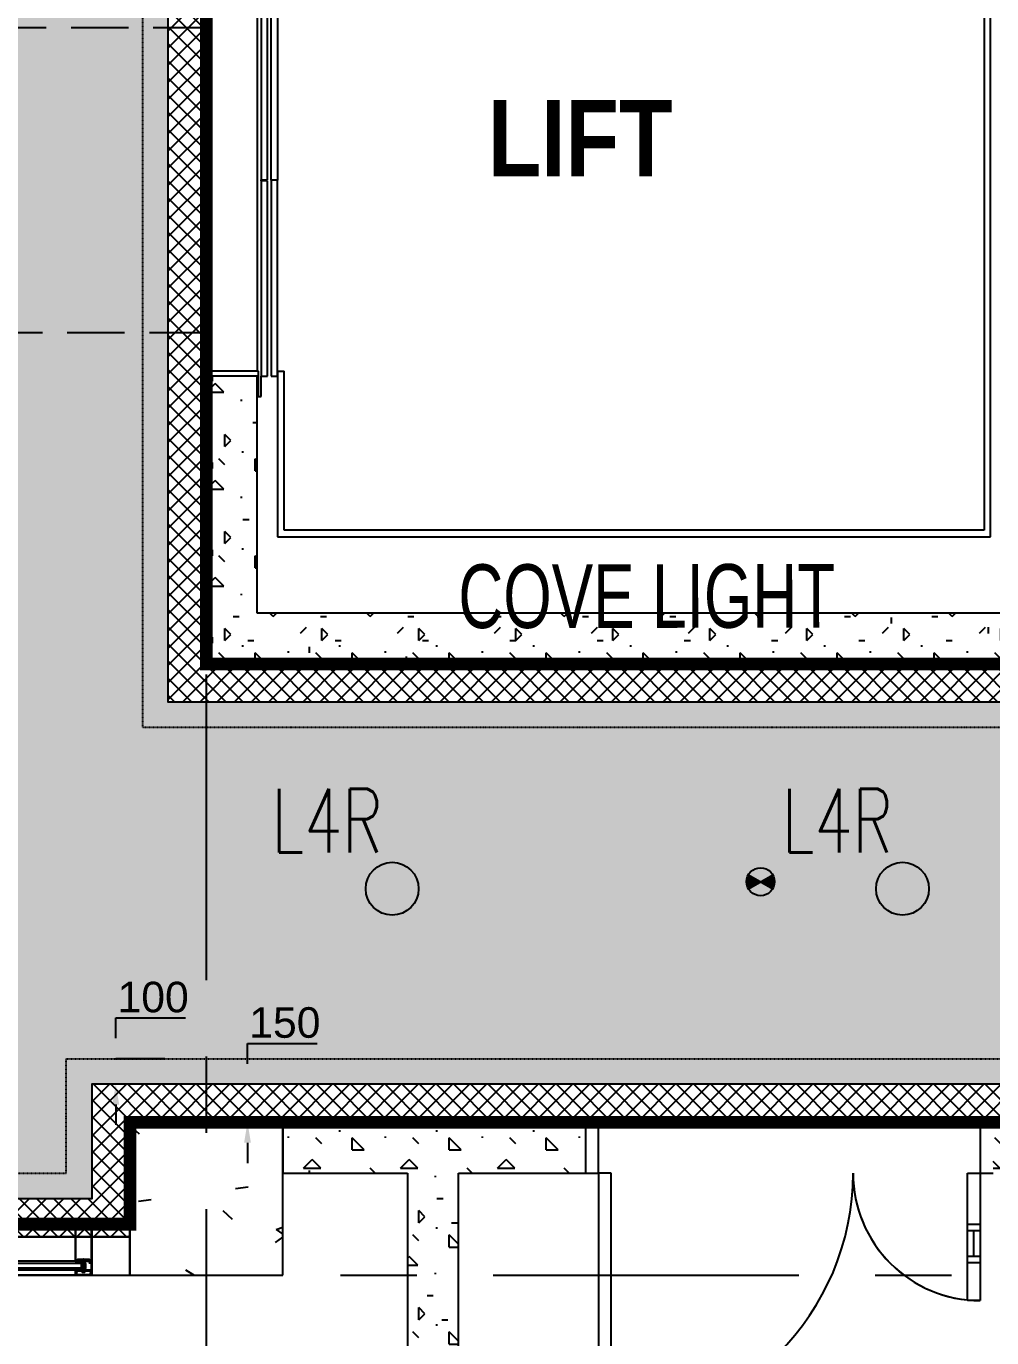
# Model space of a CAD drawing. Header units: millimetres. Extents: x -92759 to 184353, y -15225 to 86714.
# Drawn here: x -47441 to -43648, y 29895 to 35046 of the extents above; entities that cross this region are included whole.
import ezdxf

# ---------------------------------------------------------------- set-up
doc = ezdxf.new("R2010")
doc.units = ezdxf.units.MM
for name, pattern in [('Dash', [952.5, 476.25, -476.25]), ('HIDDEN', [0.375, 0.25, -0.125]), ('IDA - Grid Line', [2100, 1200, -300, 300, -300]), ('IDA - Hidden 065', [322.5, 225, -97.5])]:
    doc.linetypes.add(name, pattern=pattern)
doc.layers.get('Defpoints').update_dxf_attribs({"color": 8})
for name, color, linetype in [('0-1', 9, 'Continuous'), ('0-Motion Sensor', 1, 'Continuous'), ('A-_CLADMULN_E', 8, 'Continuous'), ('A-_CLADPANL_E', 8, 'Continuous'), ('A-_DETA----_ED', 8, 'Continuous'), ('A-_DOOR----_E', 8, 'Continuous'), ('A-_DOOR----_E-1', 8, 'Continuous'), ('A-_ROOMNAME_A', 8, 'Continuous'), ('A-_WALL----_E', 8, 'Continuous'), ('A-_WALL----_H-1', 9, 'Continuous'), ('A-_WALLPRTN_E', 8, 'Continuous'), ('A-PATT-CONC', 8, 'Continuous'), ('E-_LITG _ CKT -DB', 1, 'HIDDEN'), ('E-legend', 1, 'Continuous'), ('HF', 7, 'Continuous'), ('HFI 02', 7, 'Continuous'), ('S-_COLN----_E', 8, 'Continuous')]:
    doc.layers.add(name, color=color, linetype=linetype)
for name, color, linetype, true_color in [('A-_DETA----_E-3', 1, 'IDA - Hidden 065', 0xff0000), ('A-_DETA----_ED-1', 9, 'Continuous', 0x808080), ('S-_ANOTGRID_E-1', 9, 'IDA - Grid Line', 0x808080)]:
    doc.layers.add(name, color=color, linetype=linetype, true_color=true_color)
doc.layers.add('HFI 9MM FPB', color=94, linetype='Continuous', lineweight=5)
doc.styles.add('Arial', font='arial.ttf')
doc.styles.add('Arial Narrow_B_2', font='ARIALNB.TTF', dxfattribs={"height": 180})
doc.styles.add('Simplex', font='simplex_.ttf', dxfattribs={"width": 0.7, "height": 450})
doc.styles.get("Standard").update_dxf_attribs({"font": 'arial.ttf'})
doc.dimstyles.get("Standard").update_dxf_attribs({"dimtxt": 0.18, "dimasz": 0.18, "dimexe": 0.18, "dimexo": 0.0625, "dimgap": 0.09, "dimtad": 0, "dimtih": 1, "dimtoh": 1, "dimdec": 4, "dimzin": 0, "dimdsep": 46, "dimtxsty": 'Standard', "dimcen": 0.09, "dimadec": 0, "dimazin": 0, "dimtfac": 1, "dimtdec": 4, "dimtofl": 0, "dimtmove": 0, "dimatfit": 3, "dimfxl": 1, "dimtolj": 1, "dimtzin": 0, "dimarcsym": 0})
pattern_1 = [(0, (-11870.95, 40538.3), (381, 381), [47.625, -333.375]), (90, (-11870.95, 40538.3), (-381, 381), [47.625, -333.375]), (135, (-11823.33, 40538.3), (-381.0004, 3e-14), [67.352, -471.463]), (0, (-11823.33, 40752.6), (381, 381), [47.625, -333.375]), (45, (-11799.5, 40728.8), (0, 381.0004), [33.676, -505.139]), (135, (-11799.5, 40728.8), (-381.0004, 3e-14), [33.676, -505.139]), (0, (-11680.45, 40847.85), (381, 381), [67.352, -313.648]), (45, (-11680.45, 40847.85), (0, 381.0004), [47.625, -491.19]), (135, (-11613.1, 40847.85), (-381.0004, 3e-14), [47.625, -491.19]), (90, (-11609, 40633.54), (-381, 381), [47.625, -333.375]), (45, (-11609, 40633.54), (0, 381.0004), [33.676, -505.139]), (135, (-11585.2, 40657.35), (-381.0004, 3e-14), [33.676, -505.139]), (0, (-11823.33, 40633.54), (381, 381), [23.812, -319.087]), (0, (-11537.58, 40728.8), (381, 381), [23.812, -319.087]), (90, (-11656.64, 40776.4), (-381, 381), [23.812, -319.087]), (135, (-11609, 40562.1), (-381.0004, 3e-14), [33.676, -505.139]), (135, (-11775.7, 40824.04), (-381.0004, 3e-14), [33.676, -505.139]), (45, (-11692.36, 40663.3), (0, 381.0004), [33.676, -505.139]), (90, (-11740, 40585.9), (-381, 381), [5.953, -375.047]), (90, (-11722.12, 40746.65), (-381, 381), [5.953, -375.047]), (90, (-11543.53, 40812.13), (-381, 381), [5.953, -375.047]), (90, (-11537.58, 40609.73), (-381, 381), [5.953, -375.047])]
pattern_2 = [(45, (-200000, 500000), (-33.67596, 33.67596), []), (135, (-200000, 500000), (-33.67596, -33.67596), [])]

# ---------------------------------------------------------------- blocks, each defined once
blk = doc.blocks.new('IDA - Elevator Door - 1500L X 2100H - 2HR-7473097-BLK8_RHH_1ST STOREY PLAN')
at = {"layer": 'A-_DOOR----_E'}
for p, q in [((1400, 2980), (-1400, 2980)), ((-1400, 2980), (-1400, 180)), ((-1375, 205), (-1375, 2955)), ((-1375, 2955), (1375, 2955)), ((1375, 2955), (1375, 205)), ((1400, 180), (1400, 2980)), ((-1400, 180), (-750, 180)), ((-750, 205), (-1375, 205)), ((-770, 155), (-770, 180)), ((-770, 180), (0, 180)), ((0, 155), (-770, 155)), ((-750, 180), (-750, 205)), ((770, 180), (0, 180)), ((0, 180), (0, 155)), ((0, 155), (770, 155)), ((750, 180), (750, 205)), ((1375, 205), (750, 205)), ((750, 180), (1400, 180)), ((770, 155), (770, 180)), ((-770, 115), (-850, 115)), ((-850, 115), (-850, 105)), ((-750, 105), (-850, 105)), ((-850, 105), (-850, 100)), ((-2, 140), (-770, 140)), ((-770, 140), (-770, 115)), ((-770, 115), (-2, 115)), ((-750, -115), (-750, 105)), ((-2, 115), (-2, 140)), ((2, 115), (-2, 115)), ((770, 140), (2, 140)), ((2, 140), (2, 115)), ((2, 115), (770, 115)), ((850, 105), (750, 105)), ((750, 105), (750, -115)), ((770, 115), (770, 140)), ((850, 115), (770, 115)), ((850, 105), (850, 115)), ((850, 100), (850, 105)), ((-750, 100), (750, 100)), ((-900, -100), (-900, -115)), ((900, -115), (900, -100)), ((-895, -120), (-755, -120)), ((755, -120), (895, -120))]:
    blk.add_line(p, q, dxfattribs=at)
for centre, start, end in [((-895, -115), 180, 270), ((-755, -115), 270, 360), ((755, -115), 180, 270), ((895, -115), 270, 360)]:
    blk.add_arc(centre, 5, start, end, dxfattribs=at)
blk = doc.blocks.new('IDA - F - DoubleUnbalanced - Swing - VP - 1600L X 2200H - FTD-02-VP-10486267-BLK8_RHH_1ST STOREY PLAN')
at = {"layer": 'A-_DOOR----_E-1'}
for p, q in [((1000, 1100), (950, 1100)), ((950, 1100), (950, 100)), ((1000, 100), (1000, 1100)), ((950, 950), (1000, 950)), ((950, 925), (1000, 925)), ((975, 925), (975, 825)), ((950, 825), (1000, 825)), ((950, 800), (1000, 800)), ((-500, 600), (-450, 600)), ((-500, 100), (-500, 600)), ((-450, 600), (-450, 100)), ((-450, 450), (-500, 450)), ((-450, 425), (-500, 425)), ((-475, 425), (-475, 325)), ((-450, 325), (-500, 325)), ((-450, 300), (-500, 300)), ((-500, 100), (-550, 100)), ((-450, 100), (-500, 100)), ((-500, -100), (-500, 100)), ((950, 100), (1000, 100)), ((1050, 100), (1000, 100)), ((1000, 100), (1000, -100)), ((-550, -100), (-500, -100)), ((1000, -100), (1050, -100))]:
    blk.add_line(p, q, dxfattribs=at)
for centre, radius, start, end in [((1000, 100), 1000, 90, 180), ((1000, 100), 1000, 90, 180), ((-500, 100), 500, 360, 90), ((-500, 100), 500, 0, 90)]:
    blk.add_arc(centre, radius, start, end, dxfattribs=at)
blk = doc.blocks.new('IDA - CurtainPanel - Glazed Panel - Single - Clear-10190687-BLK8_RHH_1ST STOREY PLAN')
at = {"layer": 'A-_CLADPANL_E'}
for p, q in [((495.65625, 9), (-495.65625, 9)), ((-495.65625, 9), (-495.65625, -9)), ((495.65625, -9), (495.65625, 9)), ((-495.65625, -9), (495.65625, -9))]:
    blk.add_line(p, q, dxfattribs=at)
blk = doc.blocks.new('Rectangular Mullion - IDA - Rectangular - 200mm - Bottom - Left-10190693-BLK8_RHH_1ST STOREY PLAN')
at = {"layer": 'A-_CLADMULN_E'}
for p, q in [((7556, -42738.8), (6629.5, -42738.8)), ((6629.5, -42892.3), (6629.5, -42883.8)), ((7579.8, -42883.8), (6629.5, -42883.8)), ((6629.5, -42918.3), (6629.5, -42910.3)), ((7556, -42918.8), (6629.5, -42918.8)), ((7597, -42938.8), (6629.5, -42938.8))]:
    blk.add_line(p, q, dxfattribs=at)
blk = doc.blocks.new('Rectangular Mullion - 200L X 65D mm-7421969-BLK8_RHH_1ST STOREY PLAN')
at = {"layer": 'A-_DETA----_ED'}
for p, q in [((32.5, 163), (-32.5, 163)), ((-32.5, 163), (-32.5, 18)), ((-30, 160.5), (-25.1, 160.5)), ((-30, 20.5), (-30, 160.5)), ((-23.6, 158.9), (-23.6, 157.4)), ((-23.6, 157.4), (-17.7, 157.4)), ((-17.7, 157.4), (-17.7, 158.9)), ((-16.1, 160.5), (16.1, 160.5)), ((17.7, 158.9), (17.7, 157.4)), ((17.7, 157.4), (23.6, 157.4)), ((23.6, 157.4), (23.6, 158.9)), ((25.1, 160.5), (30, 160.5)), ((30, 160.5), (30, 20.5)), ((32.5, 18), (32.5, 163)), ((-32.5, 18), (-21, 18)), ((-24, 20.5), (-30, 20.5)), ((-24, 23.6), (-24, 20.5)), ((-4.1, 24.3), (-23.2, 24.3)), ((-20.2, 21.8), (-17.9, 21.8)), ((-17.1, 18), (-13.8, 18)), ((-13.1, 18.8), (-13.1, 21)), ((-12.3, 21.8), (-5.9, 21.8)), ((-10.5, 21.8), (-10.5, 19.9)), ((-9.7, 19.2), (-8, 19.2)), ((-8, 19.2), (-8, 2.5)), ((-8, -11.6), (-8, 0)), ((-7.7, 2.2), (-6.7, 2.2)), ((-6.7, 0.3), (-7.7, 0.3)), ((-6.4, 2), (-6.4, 0.6)), ((-5.4, 5.1), (-5.4, 20.3)), ((-3.5, 5.1), (-5.4, 5.1)), ((-5.1, 21), (-5.1, 18.8)), ((-4.3, 18), (-0.8, 18)), ((-2.6, 21.3), (-2.6, 22.8)), ((2.6, 21.3), (-2.6, 21.3)), ((-2.5, -1.3), (-1.1, 4.3)), ((-0.8, 18), (0, 18.8)), ((0, 18.8), (0.8, 18)), ((0.8, 18), (4.3, 18)), ((1.1, 4.3), (2.5, -1.3)), ((2.6, 22.8), (2.6, 21.3)), ((5.4, 5.1), (3.5, 5.1)), ((23.3, 24.3), (4.1, 24.3)), ((5.1, 18.8), (5.1, 21)), ((5.4, 20.3), (5.4, 5.1)), ((5.9, 21.8), (12.3, 21.8)), ((6.4, 0.6), (6.4, 2)), ((6.7, 2.2), (7.7, 2.2)), ((7.7, 0.3), (6.7, 0.3)), ((8, 19.2), (9.7, 19.2)), ((8, 2.5), (8, 19.2)), ((8, -11.6), (8, 0)), ((10.5, 19.9), (10.5, 21.8)), ((13.1, 21), (13.1, 18.8)), ((13.8, 18), (17.1, 18)), ((17.9, 21.9), (20.3, 21.9)), ((21.1, 18), (32.5, 18)), ((22.5, 12.4), (22.5, 11.4)), ((32.5, 13.2), (23.2, 13.2)), ((23.2, 10.7), (28.4, 10.7)), ((23.5, 18), (23.5, 13.2)), ((24.1, 20.5), (24.1, 23.6)), ((30, 20.5), (24.1, 20.5)), ((30, 9.1), (30, -15.5)), ((32.5, 13.2), (32.5, 18)), ((32.5, -22.2), (32.5, 13.2)), ((-32.5, -17.5), (-32.5, -22.2)), ((-32.5, -24.8), (-32.5, -37)), ((-32.5, -37), (32.5, -37)), ((-29.9, -17), (-32, -17)), ((-31.7, -23), (-30.7, -23)), ((-31.2, -25.3), (-30.5, -25.3)), ((-31.2, -35.7), (-31.2, -25.3)), ((-15.9, -35.7), (-31.2, -35.7)), ((-30.5, -23.2), (-31, -23.2)), ((-30.3, -25.5), (-27.6, -30.1)), ((-26.8, -20.8), (-29, -20.8)), ((-27.4, -23), (-24.5, -23)), ((-27.4, -26.4), (-27.4, -23)), ((-25.9, -29.1), (-27.4, -26.4)), ((-5.7, -17), (-25.9, -17)), ((-23, -19.5), (-8.3, -19.5)), ((-23, -21.5), (-23, -19.5)), ((0, -35.5), (-15.9, -35.7)), ((-8.3, -19.5), (-7.6, -20.2)), ((-6.9, -11.6), (-8, -11.6)), ((-0.4, -20.2), (-7.6, -20.2)), ((-6.9, -11.6), (-6.6, -12)), ((-6.6, -12), (-6.2, -11.6)), ((-6.2, -11.6), (-4.3, -11.6)), ((-5.3, -16.6), (-5.7, -17)), ((-5, -17), (-5.3, -16.6)), ((5, -17), (-5, -17)), ((-2.4, -0.9), (-4.9, -3.8)), ((-4.9, -3.8), (4.9, -3.8)), ((-4.9, -3.8), (-4.9, -11.6)), ((-4.3, -11.6), (-3.9, -12)), ((-3.9, -12), (-3.6, -11.6)), ((-3.6, -11.6), (-2.5, -11.6)), ((-2.5, -11.6), (-2.5, -1.1)), ((2.4, -0.9), (-2.4, -0.9)), ((-0.4, -20.2), (0, -19.8)), ((0, -19.8), (0.4, -20.2)), ((15.9, -35.7), (0, -35.5)), ((7.6, -20.2), (0.4, -20.2)), ((4.9, -3.8), (2.4, -0.9)), ((2.5, -1.3), (2.5, -11.6)), ((2.5, -11.6), (3.6, -11.6)), ((3.6, -11.6), (3.9, -12)), ((3.9, -12), (4.3, -11.6)), ((4.3, -11.6), (6.2, -11.6)), ((4.9, -3.8), (4.9, -11.6)), ((5.3, -16.6), (5, -17)), ((5.7, -17), (5.3, -16.6)), ((28.4, -17), (5.7, -17)), ((6.2, -11.6), (6.6, -12)), ((6.6, -12), (6.9, -11.6)), ((8, -11.6), (6.9, -11.6)), ((7.6, -20.2), (8.3, -19.5)), ((8.3, -19.5), (27.4, -19.5)), ((31.2, -35.7), (15.9, -35.7)), ((27.4, -26.4), (25.9, -29.1)), ((27.4, -19.5), (27.4, -26.4)), ((27.6, -30.1), (30.3, -25.5)), ((31, -23.2), (30.5, -23.2)), ((30.5, -25.3), (31.2, -25.3)), ((30.7, -23), (31.7, -23)), ((31.2, -25.3), (31.2, -35.7)), ((32.5, -37), (32.5, -24.8))]:
    blk.add_line(p, q, dxfattribs=at)
for centre, radius, start, end in [((-25.1, 158.9), 1.52, 0, 90), ((-16.1, 158.9), 1.52, 90, 180), ((16.1, 158.9), 1.52, 0, 90), ((25.1, 158.9), 1.52, 90, 180), ((-23.2, 23.6), 0.762, 90, 180), ((-20.2, 20.5), 1.27, 90, 180), ((-19.2, 20.3), 2.29, 180, 225.1897), ((-21, 18.4), 0.381, 270, 45.1897), ((-17.9, 20.5), 1.27, 0, 90), ((-17.1, 18.4), 0.381, 134.8103, 270), ((-18.9, 20.3), 2.29, 314.8103, 0), ((-13.8, 18.8), 0.762, 270, 0), ((-12.3, 21), 0.762, 90, 180), ((-9.7, 19.9), 0.762, 180, 270), ((-7.7, 2.5), 0.254, 180, 270), ((-7.7, 0), 0.254, 90, 180), ((-6.9, 20.3), 1.52, 360, 90), ((-6.7, 2), 0.254, 360, 90), ((-6.7, 0.6), 0.254, 270, 360), ((-5.9, 21), 0.762, 0, 90), ((-4.3, 18.8), 0.762, 180, 270), ((-4.1, 22.8), 1.52, 360, 90), ((0, 4), 3.63, 17.5064, 162.4936), ((0, 4), 1.09, 15, 165), ((4.1, 22.8), 1.52, 90, 180), ((4.3, 18.8), 0.762, 270, 0), ((5.9, 21), 0.762, 90, 180), ((6.9, 20.3), 1.52, 90, 180), ((6.7, 2), 0.254, 90, 180), ((6.7, 0.6), 0.254, 180, 270), ((7.7, 2.5), 0.254, 270, 0), ((7.7, 0), 0.254, 0, 90), ((9.7, 19.9), 0.762, 270, 0), ((12.3, 21), 0.762, 0, 90), ((13.8, 18.8), 0.762, 180, 270), ((17.9, 20.6), 1.27, 90, 180), ((19.1, 20.3), 2.39, 180, 224.1177), ((17.1, 18.4), 0.381, 270, 45.1897), ((20.3, 20.6), 1.27, 0, 90), ((21.1, 18.4), 0.381, 134.8103, 270), ((19.3, 20.3), 2.29, 314.7941, 0), ((23.2, 12.4), 0.762, 90, 180), ((23.2, 11.4), 0.762, 180, 270), ((23.3, 23.6), 0.762, 0, 90), ((28.4, 9.1), 1.52, 360, 90), ((-32, -17.5), 0.508, 90, 180), ((-31.7, -22.2), 0.762, 180, 270), ((-31, -24.8), 1.52, 90, 180), ((-30.7, -24.3), 1.27, 288.6629, 90), ((-30.5, -24.3), 1.02, 270, 90), ((-28, -19.3), 2.29, 134.8103, 180), ((-29, -19.5), 1.27, 180, 270), ((-29.9, -17.4), 0.381, 314.8103, 90), ((-26.8, -29.6), 1.02, 210, 30), ((-26.8, -19.5), 1.27, 270, 0), ((-25.9, -17.4), 0.381, 90, 225.1897), ((-27.8, -19.3), 2.29, 0, 45.1897), ((-24.5, -21.5), 1.52, 270, 0), ((26.8, -29.6), 1.02, 150, 330), ((28.4, -15.5), 1.52, 270, 0), ((30.7, -24.3), 1.27, 90, 251.3371), ((30.5, -24.3), 1.02, 90, 270), ((31, -24.8), 1.52, 360, 90), ((31.7, -22.2), 0.762, 270, 0)]:
    blk.add_arc(centre, radius, start, end, dxfattribs=at)
at = {"layer": 'A-_DETA----_ED-1'}
for p, q in [((0, 26.4), (-2.4, 24)), ((-2.4, 24), (-2.4, -0.9)), ((2.4, 24), (0, 26.4)), ((2.4, -0.9), (2.4, 24)), ((-8, -17), (-8, -11.6)), ((-6.3, -21.2), (-6.3, -20.2)), ((6.4, -21.2), (-6.3, -21.2)), ((-5.2, -24.7), (-5.2, -21.2)), ((-5.1, -24.8), (5.1, -24.8)), ((3.9, -25.6), (-3.9, -25.6)), ((-2.6, -24.7), (-2.6, -21.2)), ((-2.5, -11.6), (-2.5, -17)), ((2.5, -11.6), (2.5, -17)), ((2.6, -24.7), (2.6, -21.2)), ((5.2, -24.7), (5.2, -21.2)), ((6.4, -20.2), (6.4, -21.2)), ((8, -11.6), (8, -17))]:
    blk.add_line(p, q, dxfattribs=at)
for centre, radius, start, end in [((-3.9, -24.2), 1.38, 200.9416, 339.0732), ((0, -21.4), 4.19, 234.2873, 305.7127), ((3.9, -24.2), 1.38, 200.9416, 339.0732)]:
    blk.add_arc(centre, radius, start, end, dxfattribs=at)
blk = doc.blocks.new('Rectangular Mullion - IDA - Rectangular - 200mm - Top - Right-10190695-BLK8_RHH_1ST STOREY PLAN')
at = {"layer": 'A-_CLADMULN_E'}
for p, q in [((-65, 17), (-65, 37)), ((-65, 37), (0, 37)), ((-41.1875, 17), (-65, 17)), ((-41.1875, -18), (-41.1875, 17)), ((0, 37), (0, -163)), ((-65, -163), (-65, -18)), ((-65, -18), (-41.1875, -18)), ((0, -163), (-65, -163))]:
    blk.add_line(p, q, dxfattribs=at)
blk = doc.blocks.new('A$Cb2bf8f38')
at = {"layer": 'A-_WALL----_H-1'}
h = blk.add_hatch(dxfattribs=at)
h.set_pattern_fill('FP_2', color=256, style=0, pattern_type=2)
h.set_pattern_definition(pattern_1)
h.paths.add_polyline_path([(-3700, 200), (-3600, 200), (-3600, 1130), (-3800, 1130), (-3800, 200)])
h.paths.add_polyline_path([(-3600, 2670), (-3600, 3600), (-3800, 3600), (-3800, 2670), (-3700, 2670)])
h = blk.add_hatch(dxfattribs=at)
h.set_pattern_fill('FP_2', color=256, style=0, pattern_type=2)
h.set_pattern_definition(pattern_1)
h.paths.add_polyline_path([(-1889.6, 0), (-200, 0), (-200, 200), (-3800, 200), (-3800, 0)])
h = blk.add_hatch(dxfattribs=at)
h.set_pattern_fill('FP_2', color=256, style=0, pattern_type=2)
h.set_pattern_definition(pattern_1)
h.paths.add_polyline_path([(-3500, -2000), (-3010, -2000), (-3010, -1800), (-3500, -1800)])
h = blk.add_hatch(dxfattribs=at)
h.set_pattern_fill('FP_2', color=256, style=0, pattern_type=2)
h.set_pattern_definition(pattern_1)
h.paths.add_polyline_path([(-2810, -4900), (-2810, -1800), (-3010, -1800), (-3010, -4900)])
h = blk.add_hatch(dxfattribs=at)
h.set_pattern_fill('FP_2', color=256, style=0, pattern_type=2)
h.set_pattern_definition(pattern_1)
h.paths.add_polyline_path([(-710, -2000), (-410, -2000), (-410, -1800), (-710, -1800), (-710, -1900)])
h.paths.add_polyline_path([(-2810, -2000), (-2310, -2000), (-2310, -1800), (-2810, -1800), (-2810, -1900)])
at = {"layer": 'S-_COLN----_E'}
h = blk.add_hatch(dxfattribs=at)
h.set_pattern_fill('FP_4', color=256, style=0, pattern_type=2)
h.set_pattern_definition([(50, (-11870.95, 40538.3), (1093.104, -95.634), [114.3, -1257.3]), (355, (-11871, 40538.3), (-211.457, 1146.34), [91.44, -1005.84]), (100.451, (-11779.9, 40530.3), (881.656, 1050.7), [97.14, -1068.54]), (46.184, (-11871, 40843.1), (1626.475, -252.257), [171.45, -1885.95]), (96.636, (-11735.4, 40822), (1424.416, 1484.565), [145.71, -1602.81]), (351.184, (-11871, 40843.1), (1424.43, 1484.55), [137.16, -1508.76]), (21, (-11718.55, 40766.9), (909.686, -613.591), [114.3, -1257.3]), (326, (-11718.6, 40766.9), (370.812, 1105.13), [91.44, -1005.84]), (71.451, (-11642.7, 40715.8), (1280.503, 491.528), [97.14, -1068.54]), (37.5, (-11870.95, 40538.3), (18.5313, 507.3303), [50.292, -943.356, 50.292, -970.788, -1009.65]), (37.5, (-11870.95, 40538.3), (18.5313, 507.3303), [-2014.728, 50.292, -959.358]), (7.5, (-11870.95, 40538.3), (400.918, 601.0836), [50.292, -531.876, 50.292, -920.496, -384.81]), (7.5, (-11870.95, 40538.3), (400.918, 601.0836), [-1552.956, 50.292, -334.518]), (327.5, (-12210.8, 40538.3), (813.545, -34.3737), [50.292, -330.708, 50.292, -1138.428, -1577.34]), (327.5, (-12210.8, 40538.3), (813.545, -34.3737), [-1569.72, 50.292, -1527.048]), (317.5, (-12363.2, 40538.3), (888.775, 152.56), [50.292, -445.008, 50.292, -739.14, -1120.14]), (317.5, (-12363.2, 40538.3), (888.775, 152.56), [-1284.732, 50.292, -1069.848])])
h.paths.add_polyline_path([(-4100, -2400), (-3500, -2400), (-3500, -1800), (-4100, -1800), (-4100, -2200)])
at = {"layer": 'A-_DETA----_E-3'}
for p, q in [((-5298.8, 2500), (-3798.8, 2500)), ((-3798.8, 2500), (-3798.8, 1300)), ((-3798.8, 1300), (-5298.8, 1300))]:
    blk.add_line(p, q, dxfattribs=at)
at = {"layer": 'A-_WALL----_E'}
for p, q in [((-3600, 1130), (-3800, 1130)), ((-3800, 1130), (-3800, 0)), ((-3600, 200), (-3600, 1130)), ((-200, 200), (-3600, 200)), ((-3800, 0), (0, 0)), ((-2310, -1800), (-3500, -1800)), ((-3500, -1800), (-3500, -2000)), ((-2310, -2000), (-2310, -1800)), ((-3500, -2000), (-3010, -2000)), ((-3010, -2000), (-3010, -5100)), ((-2810, -4900), (-2810, -2000)), ((-2810, -2000), (-2310, -2000))]:
    blk.add_line(p, q, dxfattribs=at)
at = {"layer": 'A-_WALLPRTN_E'}
for p, q in [((-4100, -2200), (-4250, -2200)), ((-4250, -2200), (-4250, -2400)), ((-4100, -2400), (-4100, -2200)), ((-4250, -2400), (-4100, -2400))]:
    blk.add_line(p, q, dxfattribs=at)
at = {"layer": 'S-_ANOTGRID_E-1'}
for p, q in [((-3800, -20141.4), (-3800, 53272.8)), ((-38373.1, -2400), (13584.7, -2400))]:
    blk.add_line(p, q, dxfattribs=at)
at = {"layer": 'S-_COLN----_E'}
for p, q in [((-3500, -1800), (-4100, -1800)), ((-4100, -1800), (-4100, -2200)), ((-3500, -2000), (-3500, -1800)), ((-3500, -2400), (-3500, -2000)), ((-4100, -2200), (-4100, -2400)), ((-4100, -2400), (-3500, -2400))]:
    blk.add_line(p, q, dxfattribs=at)
at = {"layer": 'A-_CLADMULN_E'}
for name, p in [('Rectangular Mullion - IDA - Rectangular - 200mm - Bottom - Left-10190693-BLK8_RHH_1ST STOREY PLAN', (-11871, 40538.3)), ('Rectangular Mullion - 200L X 65D mm-7421969-BLK8_RHH_1ST STOREY PLAN', (-4282.5, -2363))]:
    blk.add_blockref(name, p, dxfattribs=at)
at = {"layer": 'A-_CLADMULN_E', "extrusion": (0, 0, -1), "rotation": 180}
blk.add_blockref('Rectangular Mullion - IDA - Rectangular - 200mm - Top - Right-10190695-BLK8_RHH_1ST STOREY PLAN', (4250, -2363), dxfattribs=at)
at = {"layer": 'A-_CLADPANL_E'}
blk.add_blockref('IDA - CurtainPanel - Glazed Panel - Single - Clear-10190687-BLK8_RHH_1ST STOREY PLAN', (-4769.7, -2363), dxfattribs=at)
at = {"layer": 'A-_DOOR----_E', "rotation": 270.0000000000006}
blk.add_blockref('IDA - Elevator Door - 1500L X 2100H - 2HR-7473097-BLK8_RHH_1ST STOREY PLAN', (-3700, 1900), dxfattribs=at)
at = {"layer": 'A-_DOOR----_E-1', "rotation": 180}
blk.add_blockref('IDA - F - DoubleUnbalanced - Swing - VP - 1600L X 2200H - FTD-02-VP-10486267-BLK8_RHH_1ST STOREY PLAN', (-1260, -1900), dxfattribs=at)
at = {"layer": 'A-_ROOMNAME_A', "insert": (-2694.5, 2215.3), "char_height": 300, "width": 913.924, "attachment_point": 1, "style": 'Arial Narrow_B_2'}
blk.add_mtext('LIFT', dxfattribs=at)
blk = doc.blocks.new('*D507')
at = {"layer": 'Defpoints', "color": 0, "transparency": 16777216}
for p in [(8232.5, 457811.7), (8241.4, 457811.7), (8241.4, 457661.7)]:
    blk.add_point(p, dxfattribs=at)
at = {"layer": 'HFI 02', "color": 0, "lineweight": -2, "transparency": 16777216}
for p, q in [((8232.5, 457891.7), (8232.5, 457971.7)), ((8232.5, 457971.7), (8506, 457971.7)), ((8241.4, 457811.7), (8232.4, 457811.7)), ((8241.4, 457661.7), (8232.4, 457661.7)), ((8232.5, 457581.7), (8232.5, 457501.7))]:
    blk.add_line(p, q, dxfattribs=at)
at = {"layer": 'HFI 02', "color": 0, "transparency": 16777216}
for points in [[(8219.2, 457891.7), (8245.9, 457891.7), (8232.5, 457811.7)], [(8219.2, 457581.7), (8245.9, 457581.7), (8232.5, 457661.7)]]:
    blk.add_solid(points, dxfattribs=at)
at = {"layer": 'HFI 02', "color": 152, "true_color": 0x2776bb, "transparency": 16777216, "insert": (8379.3, 458053), "char_height": 120, "attachment_point": 5, "style": 'Arial'}
blk.add_mtext('\\A1;150', dxfattribs=at)
blk = doc.blocks.new('*D508')
at = {"layer": 'Defpoints', "color": 0, "transparency": 16777216}
for p in [(7715.3, 457911.7), (7908.4, 457911.7), (7908.4, 457811.7)]:
    blk.add_point(p, dxfattribs=at)
at = {"layer": 'HFI 02', "color": 0, "lineweight": -2, "transparency": 16777216}
for p, q in [((7715.3, 457991.7), (7715.3, 458071.7)), ((7715.3, 458071.7), (7988.7, 458071.7)), ((7908.4, 457911.7), (7715.1, 457911.7)), ((7908.4, 457811.7), (7715.1, 457811.7)), ((7715.3, 457731.7), (7715.3, 457651.7))]:
    blk.add_line(p, q, dxfattribs=at)
at = {"layer": 'HFI 02', "color": 0, "transparency": 16777216}
for points in [[(7701.9, 457991.7), (7728.6, 457991.7), (7715.3, 457911.7)], [(7701.9, 457731.7), (7728.6, 457731.7), (7715.3, 457811.7)]]:
    blk.add_solid(points, dxfattribs=at)
at = {"layer": 'HFI 02', "color": 152, "true_color": 0x2776bb, "transparency": 16777216, "insert": (7862, 458153), "char_height": 120, "attachment_point": 5, "style": 'Arial'}
blk.add_mtext('\\A1;100', dxfattribs=at)
blk = doc.blocks.new('Motion Sensor')
at = {"layer": 'E-legend', "lineweight": 25}
h = blk.add_hatch(color=256, dxfattribs=at)
h.dxf.hatch_style = 1
h.paths.add_polyline_path([(10021, -17121.6), (9973.3, -17094.1, 0.131652), (9965.9, -17121.6, 0.131652), (9973.3, -17149.1)])
h = blk.add_hatch(color=256, dxfattribs=at)
h.dxf.hatch_style = 1
h.paths.add_polyline_path([(10068.6, -17094.1), (10021, -17121.6), (10068.6, -17149.1, 0.131652), (10076, -17121.6, 0.131652)])
for p, q in [((9973.3, -17094.1), (10068.6, -17149.1)), ((9973.3, -17149.1), (10068.6, -17094.1))]:
    blk.add_line(p, q, dxfattribs=at)
blk.add_circle((10021, -17121.6), 55, dxfattribs=at)
blk = doc.blocks.new('A$C020d881d')
at = {"layer": 'E-legend', "lineweight": 25}
blk.add_circle((818.7, 172), 103.8, dxfattribs=at)
at = {"layer": 'E-legend', "lineweight": 25, "style": 'Simplex', "width": 0.7}
blk.add_text('L4R', height=250, dxfattribs=at).set_placement((345.2, 314.3))
blk = doc.blocks.new('EL_B8_L1_R4')
at = {"color": 6, "linetype": 'HIDDEN', "ltscale": 40, "const_width": 50}
for points in [[(13092.9, -27358.3), (13092.9, -43108.3), (10382.9, -43108.3), (10382.9, -42358.3), (6692.9, -42358.3), (6692.9, -42758.3), (2092.9, -42758.3), (2092.9, -35258.3), (-3607.1, -35258.3), (-3607.1, -24683.3), (4692.9, -24683.3), (4692.9, -34658.3), (10992.9, -34658.3), (10992.9, -14008.3), (2242.9, -14008.3), (2242.9, -2458.3), (-3957.1, -2458.3), (-3957.1, -58.3), (842.9, -58.3), (842.9, 3691.7), (2342.9, 3691.7), (2342.9, -58.3), (13092.9, -58.3), (13092.9, -12058.3)], [(10792.9, -40558.3), (6992.9, -40558.3), (6992.9, -36758.3), (10792.9, -36758.3)]]:
    blk.add_lwpolyline(points, dxfattribs=at)
at = {"layer": '0-Motion Sensor'}
blk.add_blockref('Motion Sensor', (-851.3, -24291.9), dxfattribs=at)
at = {"layer": 'E-_LITG _ CKT -DB', "ltscale": 0.5}
for p in [(6904.2, -41612.9), (8908.5, -41612.9)]:
    blk.add_blockref('A$C020d881d', p, dxfattribs=at)
at = {"color": 6, "linetype": 'HIDDEN', "ltscale": 40, "style": 'Arial', "width": 0.7}
blk.add_text('COVE LIGHT', height=250, rotation=0.0627, dxfattribs=at).set_placement((7982.8, -40417.3))
blk = doc.blocks.new('RCP_B8L1')
at = {"layer": 'A-PATT-CONC'}
h = blk.add_hatch(dxfattribs=at)
h.set_pattern_fill('ANSI37', color=256, scale=15)
h.set_pattern_definition(pattern_2)
h.paths.add_polyline_path([(-2529.04966, 467793.20229), (-2529.04966, 464761.70958), (3170.94439, 464761.70958), (3170.94439, 457211.70958), (7770.95034, 457211.70958), (7770.95034, 457661.70958), (11460.95032, 457661.70958), (11460.95032, 456911.7134), (14170.95033, 456911.7134), (14170.95033, 472661.70958), (14020.95033, 472661.70958), (14020.95033, 457061.70958), (11610.95032, 457061.70958), (11610.95032, 457811.70958), (7620.95034, 457811.70958), (7620.95034, 457361.70958), (3320.94439, 457361.70958), (3320.94439, 464911.70958), (-2379.04966, 464911.70958), (-2379.04966, 467793.20229)])
h = blk.add_hatch(dxfattribs=at)
h.set_pattern_fill('ANSI37', color=256, scale=15)
h.set_pattern_definition(pattern_2)
h.paths.add_polyline_path([(8070.95034, 463261.70958), (11870.95034, 463261.70958), (11870.95034, 459461.70958), (8070.95034, 459461.70958)], flags=16)
h.paths.add_polyline_path([(7920.95034, 463411.70958), (12020.95034, 463411.70958), (12020.95034, 459311.70958), (7920.95034, 459311.70958)])
at = {"layer": 'HFI 9MM FPB'}
h = blk.add_hatch(dxfattribs=at)
h.set_pattern_fill('ANSI33', color=256, scale=50)
h.paths.add_polyline_path([(3420.95034, 503711.71507), (3420.95034, 499961.70958), (14170.95033, 499961.70958), (14170.95033, 498786.70958), (14170.95033, 496961.70958), (14620.95033, 496961.70958), (14620.95033, 495861.70958), (14170.95033, 495861.70958), (14170.95033, 487961.70958), (14770.95033, 487961.70958), (14770.95033, 488411.70958), (17420.95033, 488411.70958), (17420.95033, 489484.4), (17420.95033, 489561.70958), (19070.95033, 489561.70958), (19070.95033, 488561.70958), (18870.95033, 488561.70958), (18870.95033, 487961.70958), (19070.95033, 487961.70958), (19070.95033, 485386.70958), (15770.95033, 485386.70958), (15770.95033, 486036.70958), (14170.95033, 486036.70958), (14170.95033, 474361.70958), (16695.95033, 474361.70958), (16695.95033, 472561.70958), (14827.95033, 472561.70958), (14827.95033, 472661.70958), (14170.95033, 472661.70958), (14170.95033, 456911.7134), (11460.95032, 456911.7134), (11460.95032, 457661.70958), (7770.95034, 457661.70958), (7770.95034, 457211.70958), (3170.94439, 457211.70958), (3170.94439, 464761.70958), (-2529.04966, 464761.70958), (-2529.04966, 475336.70958), (5770.95034, 475336.70958), (5770.95034, 465361.70958), (12071.95033, 465361.70958), (12071.95033, 486011.70958), (3321.95033, 486011.70958), (3321.95033, 497561.70958), (-2879.04966, 497561.70958), (-2879.04966, 499961.70958), (1920.95034, 499961.70958), (1920.95034, 503711.71507), (2120.95034, 503711.71507)])
h.paths.add_polyline_path([(13420.95033, 497861.70958), (13420.95033, 457661.70958), (12820.95033, 457661.70958), (12820.95033, 497861.70958), (-2178.96619, 497861.70958), (-2178.96619, 499661.70958), (13420.95033, 499661.70958)], flags=16)
h.paths.add_polyline_path([(12070.95033, 496961.70958), (3671.95033, 496961.70959), (3671.95033, 486161.70959), (12070.95033, 486161.70958)], flags=16)
h.paths.add_polyline_path([(15120.95033, 488099.20958), (15120.95033, 486299.20958), (16320.95033, 486299.20958), (16320.95033, 485699.20958), (18720.95033, 485699.20958), (18720.95033, 488099.20958)], flags=16)
h.paths.add_polyline_path([(8070.95034, 463261.70958), (11870.95034, 463261.70958), (11870.95034, 459461.70958), (8070.95034, 459461.70958)], flags=0)
h.paths.add_polyline_path([(7920.95034, 463411.70958), (12020.95034, 463411.70958), (12020.95034, 459311.70958), (7920.95034, 459311.70958)], flags=16)
h.paths.add_polyline_path([(-1979.04966, 474849.20967), (5220.95034, 474849.20967), (5220.95034, 465249.22398), (-1979.04966, 465249.22398)], flags=16)
h.paths.add_polyline_path([(-2529.04966, 467793.20229), (-2529.04966, 464761.70958), (3170.94439, 464761.70958), (3170.94439, 457211.70958), (7770.95034, 457211.70958), (7770.95034, 457661.70958), (11460.95032, 457661.70958), (11460.95032, 456911.7134), (14170.95033, 456911.7134), (14170.95033, 472661.70958), (14020.95033, 472661.70958), (14020.95033, 457061.70958), (11610.95032, 457061.70958), (11610.95032, 457811.70958), (7620.95034, 457811.70958), (7620.95034, 457361.70958), (3320.94439, 457361.70958), (3320.94439, 464911.70958), (-2379.04966, 464911.70958), (-2379.04966, 467793.20229), (-2379.04966, 475186.70967), (5620.95034, 475186.70967), (5620.95034, 465211.72398), (12220.95033, 465211.72398), (12220.95033, 486011.70958), (12070.95033, 486011.70958), (12070.95033, 465361.72398), (5770.95034, 465361.72398), (5770.95034, 475336.70967), (-2529.04966, 475336.70967)], flags=16)
at = {"layer": 'HF'}
for points in [[(14170.95033, 472661.70958), (14170.95033, 456911.7134), (11460.95032, 456911.7134), (11460.95032, 457661.70958), (7770.95034, 457661.70958), (7770.95034, 457211.70958), (3170.94439, 457211.70958), (3170.94439, 464761.70958), (-2529.04966, 464761.70958), (-2529.04966, 475336.70958)], [(-2529.04966, 467793.20229), (-2529.04966, 464761.70958), (3170.94439, 464761.70958), (3170.94439, 457211.70958), (7770.95034, 457211.70958), (7770.95034, 457661.70958), (11460.95032, 457661.70958), (11460.95032, 456911.7134), (14170.95033, 456911.7134), (14170.95033, 472661.70958), (14020.95033, 472661.70958), (14020.95033, 457061.70958), (11610.95032, 457061.70958), (11610.95032, 457811.70958), (7620.95034, 457811.70958), (7620.95034, 457361.70958), (3320.94439, 457361.70958), (3320.94439, 464911.70958), (-2379.04966, 464911.70958), (-2379.04966, 467793.20229)]]:
    blk.add_lwpolyline(points, dxfattribs=at)
at = {"layer": 'HF', "linetype": 'Dash', "ltscale": 0.0005}
blk.add_lwpolyline([(12220.95033, 486011.70958), (12320.95033, 486011.70958), (12320.95033, 465111.72398), (5520.95034, 465111.72398), (5520.95034, 475086.70967), (-2279.04966, 475086.70967), (-2279.04966, 467793.20229), (-2279.04966, 465011.70958), (3420.94439, 465011.70958), (3420.94439, 457461.70958), (7520.95034, 457461.70958), (7520.95034, 457911.70958), (11710.95032, 457911.70958), (11710.95032, 457161.70958), (13920.95033, 457161.70958), (13920.95033, 472661.70958), (14020.95033, 472661.70958)], dxfattribs=at)
blk.add_lwpolyline([(7820.95034, 463511.70958), (12120.95034, 463511.70958), (12120.95034, 459211.70958), (7820.95034, 459211.70958)], close=True, dxfattribs=at)
at = {"layer": 'HF'}
for points in [[(7920.95034, 463411.70958), (12020.95034, 463411.70958), (12020.95034, 459311.70958), (7920.95034, 459311.70958)], [(8070.95034, 463261.70958), (11870.95034, 463261.70958), (11870.95034, 459461.70958), (8070.95034, 459461.70958)]]:
    blk.add_lwpolyline(points, close=True, dxfattribs=at)
at = {"layer": 'HFI 02'}
for base, p1, p2, picture, middle in [((7715.28323, 457911.70958), (7908.42467, 457811.70958), (7908.42467, 457911.70958), '*D508', (7861.99537, 458152.97834)), ((8232.54682, 457811.70958), (8241.42578, 457661.70958), (8241.42578, 457811.70958), '*D507', (8379.25896, 458052.97834))]:
    dim = blk.add_linear_dim(base=base, p1=p1, p2=p2, angle=90, dimstyle='Standard', dxfattribs=at)
    dim.commit()
    dim.dimension.update_dxf_attribs({"geometry": picture, "text_midpoint": middle})

msp = doc.modelspace()

# ---------------------------------------------------------------- block references
at = {"layer": '0-1'}
msp.add_blockref('A$Cb2bf8f38', (-42933, 32541.2), dxfattribs=at)

# ---------------------------------------------------------------- next in the draw order: block references
at = {"color": 0}
msp.add_blockref('EL_B8_L1_R4', (-53725.9, 73099.6), dxfattribs=at)
at = {"layer": 'A-PATT-CONC', "color": 152, "true_color": 0x2776bb}
msp.add_blockref('RCP_B8L1', (-54804, -426920.5), dxfattribs=at)

doc.saveas('drawing.dxf')
